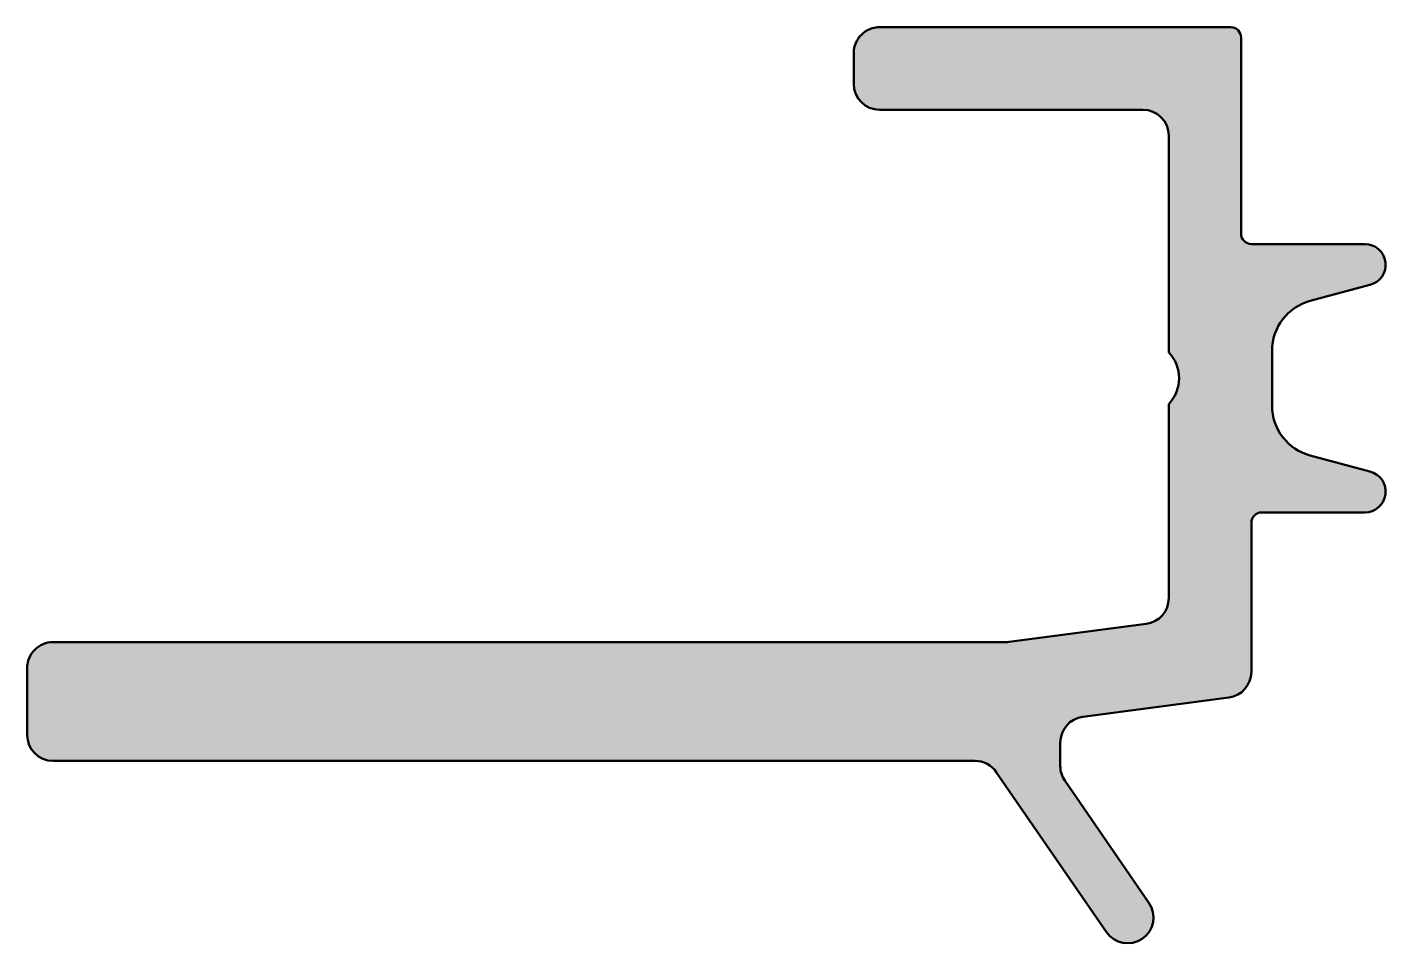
# Model space of a CAD drawing. Extents: x -23.5 to 2.8, y -17.8 to 0.
import ezdxf

# ---------------------------------------------------------------- set-up
doc = ezdxf.new("R2010")
doc.units = 0
doc.layers.add('0S-Alu contour', color=7, linetype='Continuous', lineweight=50)
doc.layers.add('0S-Alu hatch', color=252, linetype='Continuous', lineweight=25)

# ---------------------------------------------------------------- blocks, each defined once
blk = doc.blocks.new('172520__16DD244B_7742_4FB2_A70C_42ACB64F2113_')
at = {"layer": '0S-Alu hatch'}
h = blk.add_hatch(color=256, dxfattribs=at)
edge = h.paths.add_edge_path()
edge.add_arc((-7.000100919632163, -1.099219670979527), 0.4999999999999574, 180, 270)
edge.add_line((-7.000100919632163, -1.599219670979485), (-1.900097867874467, -1.599219670979371))
edge.add_ellipse((-1.900097867874495, -2.099219670979513), major_axis=(-0.5000000000001421, 0), ratio=1, start_angle=180, end_angle=269.9999999999967, ccw=False)
edge.add_line((-1.400097867874353, -2.099219670979513), (-1.400097867874353, -6.299666099192781))
edge.add_ellipse((-1.925075386629816, -6.799666099192781), major_axis=(-0.7249837206438797, 0), ratio=1, start_angle=136.3959557151881, end_angle=223.6040442848119, ccw=False)
edge.add_line((-1.400097867874353, -7.299666099192781), (-1.400097867874353, -11.06155926901509))
edge.add_ellipse((-1.900097867874239, -11.06155926901536), major_axis=(-0.4999999999998865, 0), ratio=1, start_angle=97.5494287553114, end_angle=180, ccw=False)
edge.add_line((-1.834407139075993, -11.55722521312474), (-4.488088766581756, -11.90891828822986))
edge.add_ellipse((-4.55377949537817, -11.41325234413049), major_axis=(-0.499999999989722, 0), ratio=1, start_angle=90, end_angle=97.54942875525381, ccw=False)
edge.add_line((-4.55377949537817, -11.91325234412021), (-23.01056521710915, -11.91325234412044))
edge.add_arc((-23.01056521710946, -12.41325234412047), 0.5000000000000285, 89.99999999996417, 180)
edge.add_line((-23.51056521710949, -12.41325234412047), (-23.51056521710949, -13.71325234412073))
edge.add_arc((-23.01056521710957, -13.71325234412065), 0.4999999999999148, 180, 270)
edge.add_line((-23.01056521710957, -14.21325234412056), (-5.152369886579425, -14.21325234412051))
edge.add_ellipse((-5.152369886579442, -14.71325234412065), major_axis=(-0.5000000000001386, 0), ratio=1, start_angle=214.5215188985385, end_angle=269.99999999999807, ccw=False)
edge.add_line((-4.740413185517911, -14.42989448477907), (-2.607779837235272, -17.5303999755174))
edge.add_arc((-2.195823136173718, -17.24704211617583), 0.5000000000001564, 214.5215188985366, 394.5215188985366)
edge.add_line((-1.783866435112163, -16.96368425683426), (-3.41246527683221, -14.59596377875572))
edge.add_ellipse((-3.000508575770994, -14.31260591941466), major_axis=(-0.4999999999995898, 0), ratio=1, start_angle=0, end_angle=34.52151889851058, ccw=False)
edge.add_line((-3.500508575770584, -14.31260591941466), (-3.500508575770697, -13.85663717098304))
edge.add_ellipse((-3.000508575770758, -13.85663717098315), major_axis=(-0.4999999999999396, 0), ratio=1, start_angle=277.549428755277, end_angle=360, ccw=False)
edge.add_line((-3.066199304568714, -13.36097122687368), (-0.2343092711686152, -12.98566014815047))
edge.add_arc((-0.2999999999665883, -12.48999420404082), 0.5000000000001228, 277.5494287552761, 359.9993358315964)
edge.add_line((0.1999999999999413, -12.49000000000354), (0.200033508916488, -9.599286357987854))
edge.add_ellipse((0.4000335085995284, -9.599297616755173), major_axis=(-0.19999999999994, 0), ratio=1, start_angle=269.98978236247314, end_angle=359.99677460079283, ccw=False)
edge.add_line((0.4000691748826632, -9.399297619935442), (2.397878816695889, -9.399653892161712))
edge.add_arc((2.398175978786477, -8.997670520063679), 0.4019834819350347, 269.957644689551, 435.6427892499444)
edge.add_line((2.497854402633732, -8.608241538646089), (1.340902498336173, -8.298671226145974))
edge.add_ellipse((1.600979648277927, -7.331970421507371), major_axis=(-1.001074707307475, 0), ratio=1, start_angle=0.039914419789795375, end_angle=74.94192684939162, ccw=False)
edge.add_line((0.5999051838835058, -7.332667808177316), (0.5999051838835037, -6.266664390207883))
edge.add_ellipse((1.601870811415487, -6.267749746205121), major_axis=(-1.00196621537515, 0), ratio=1, start_angle=285.1016519092921, end_angle=359.93793570170925, ccw=False)
edge.add_line((1.340826204391311, -5.300386314036633), (2.497854402633389, -4.991090659740157))
edge.add_arc((2.399395595114821, -4.60150760964184), 0.4018321660866461, 284.1832936572721, 450.2162724031461)
edge.add_line((2.397878816696108, -4.199678306224189), (0.1998990803678113, -4.199678306224077))
edge.add_ellipse((0.199899080367854, -3.999678306224103), major_axis=(-0.1999999999999744, 0), ratio=1, start_angle=0, end_angle=89.99999999998778, ccw=False)
edge.add_line((-0.0001009196321204, -3.999678306224103), (-0.0001009196321204, -0.1992196709793372))
edge.add_arc((-0.200100919632038, -0.199219670979323), 0.1999999999999176, 0, 90.00000000003664)
edge.add_line((-0.200100919632166, 0.0007803290205946), (-7.000100919632234, 0.000780329020424))
edge.add_arc((-7.000100919632347, -0.4992196709794623), 0.4999999999998864, 89.99999999998697, 180)
edge.add_line((-7.500100919632234, -0.4992196709794622), (-7.50010091963212, -1.099219670979527))
at = {"layer": '0S-Alu contour', "color": 7}
for points in [[(-0.200100919632166, 0.0007803290205946), (-7.000100919632234, 0.000780329020424)], [(-0.0001009196321204, -3.999678306224103), (-0.0001009196321204, -0.1992196709793372)], [(-7.500100919632234, -0.4992196709794622), (-7.50010091963212, -1.099219670979527)], [(-7.000100919632163, -1.599219670979485), (-1.900097867874467, -1.599219670979371)], [(-1.400097867874353, -2.099219670979513), (-1.400097867874353, -6.299666099192781)], [(2.397878816696108, -4.199678306224189), (0.1998990803678113, -4.199678306224077)], [(1.340826204391311, -5.300386314036633), (2.497854402633389, -4.991090659740157)], [(0.5999051838835058, -7.332667808177316), (0.5999051838835037, -6.266664390207883)], [(-1.400097867874353, -7.299666099192781), (-1.400097867874353, -11.06155926901509)], [(2.497854402633732, -8.608241538646089), (1.340902498336173, -8.298671226145974)], [(0.4000691748826632, -9.399297619935442), (2.397878816695889, -9.399653892161712)], [(0.1999999999999413, -12.49000000000354), (0.200033508916488, -9.599286357987854)], [(-1.834407139075993, -11.55722521312474), (-4.488088766581756, -11.90891828822986)], [(-4.55377949537817, -11.91325234412021), (-23.01056521710915, -11.91325234412044)], [(-23.51056521710949, -12.41325234412047), (-23.51056521710949, -13.71325234412073)], [(-3.066199304568714, -13.36097122687368), (-0.2343092711686152, -12.98566014815047)], [(-3.500508575770584, -14.31260591941466), (-3.500508575770697, -13.85663717098304)], [(-23.01056521710957, -14.21325234412056), (-5.152369886579425, -14.21325234412051)], [(-4.740413185517911, -14.42989448477907), (-2.607779837235272, -17.5303999755174)], [(-1.783866435112163, -16.96368425683426), (-3.41246527683221, -14.59596377875572)]]:
    blk.add_lwpolyline(points, dxfattribs=at)
for centre, radius, start, end in [((-7.000100919632347, -0.4992196709794623), 0.4999999999998864, 89.99999999998697, 180), ((-0.200100919632038, -0.199219670979323), 0.1999999999999176, 0, 90.00000000003664), ((-7.000100919632163, -1.099219670979527), 0.4999999999999574, 180, 270), ((2.399395595114821, -4.60150760964184), 0.4018321660866461, 284.1832936572721, 90.21627240314616), ((2.398175978786477, -8.997670520063679), 0.4019834819350347, 269.957644689551, 75.64278924994443), ((-23.01056521710946, -12.41325234412047), 0.5000000000000285, 89.99999999996417, 180), ((-0.2999999999665883, -12.48999420404082), 0.5000000000001228, 277.5494287552761, 359.9993358315964), ((-23.01056521710957, -13.71325234412065), 0.4999999999999148, 180, 270), ((-2.195823136173718, -17.24704211617583), 0.5000000000001564, 214.5215188985366, 34.52151889853662)]:
    blk.add_arc(centre, radius, start, end, dxfattribs=at)
at = {"layer": '0S-Alu contour', "color": 7, "extrusion": (0, 0, -1)}
for centre, radius, start, end in [((1.900097867874495, -2.099219670979513), 0.5000000000001421, 90.00000000000328, 180), ((-0.199899080367854, -3.999678306224103), 0.1999999999999744, 270.0000000000122, 0), ((-1.601870811415487, -6.267749746205121), 1.00196621537515, 0.062064298290765, 74.89834809070787), ((1.925075386629816, -6.799666099192781), 0.7249837206438797, 136.3959557151881, 223.6040442848119), ((-1.600979648277927, -7.331970421507371), 1.001074707307475, 285.0580731506085, 359.9600855802102), ((-0.4000335085995284, -9.599297616755173), 0.19999999999994, 0.0032253992071477, 90.01021763752686), ((1.900097867874239, -11.06155926901536), 0.4999999999998865, 180, 262.4505712446886), ((4.55377949537817, -11.41325234413049), 0.499999999989722, 262.4505712447462, 270), ((3.000508575770758, -13.85663717098315), 0.4999999999999396, 0, 82.450571244723), ((5.152369886579442, -14.71325234412065), 0.5000000000001386, 90.00000000000193, 145.4784811014615), ((3.000508575770994, -14.31260591941466), 0.4999999999995898, 325.4784811014894, 0)]:
    blk.add_arc(centre, radius, start, end, dxfattribs=at)
blk = doc.blocks.new('172520__7492A1A3_C446_482D_BA45_634153FAF27E_')
at = {"layer": '0S-Alu contour', "color": 7}
blk.add_blockref('172520__16DD244B_7742_4FB2_A70C_42ACB64F2113_', (0, 0), dxfattribs=at)

msp = doc.modelspace()

# ---------------------------------------------------------------- block references
at = {"layer": '0S-Alu contour', "color": 7}
msp.add_blockref('172520__7492A1A3_C446_482D_BA45_634153FAF27E_', (0, 0), dxfattribs=at)

doc.saveas('drawing.dxf')
